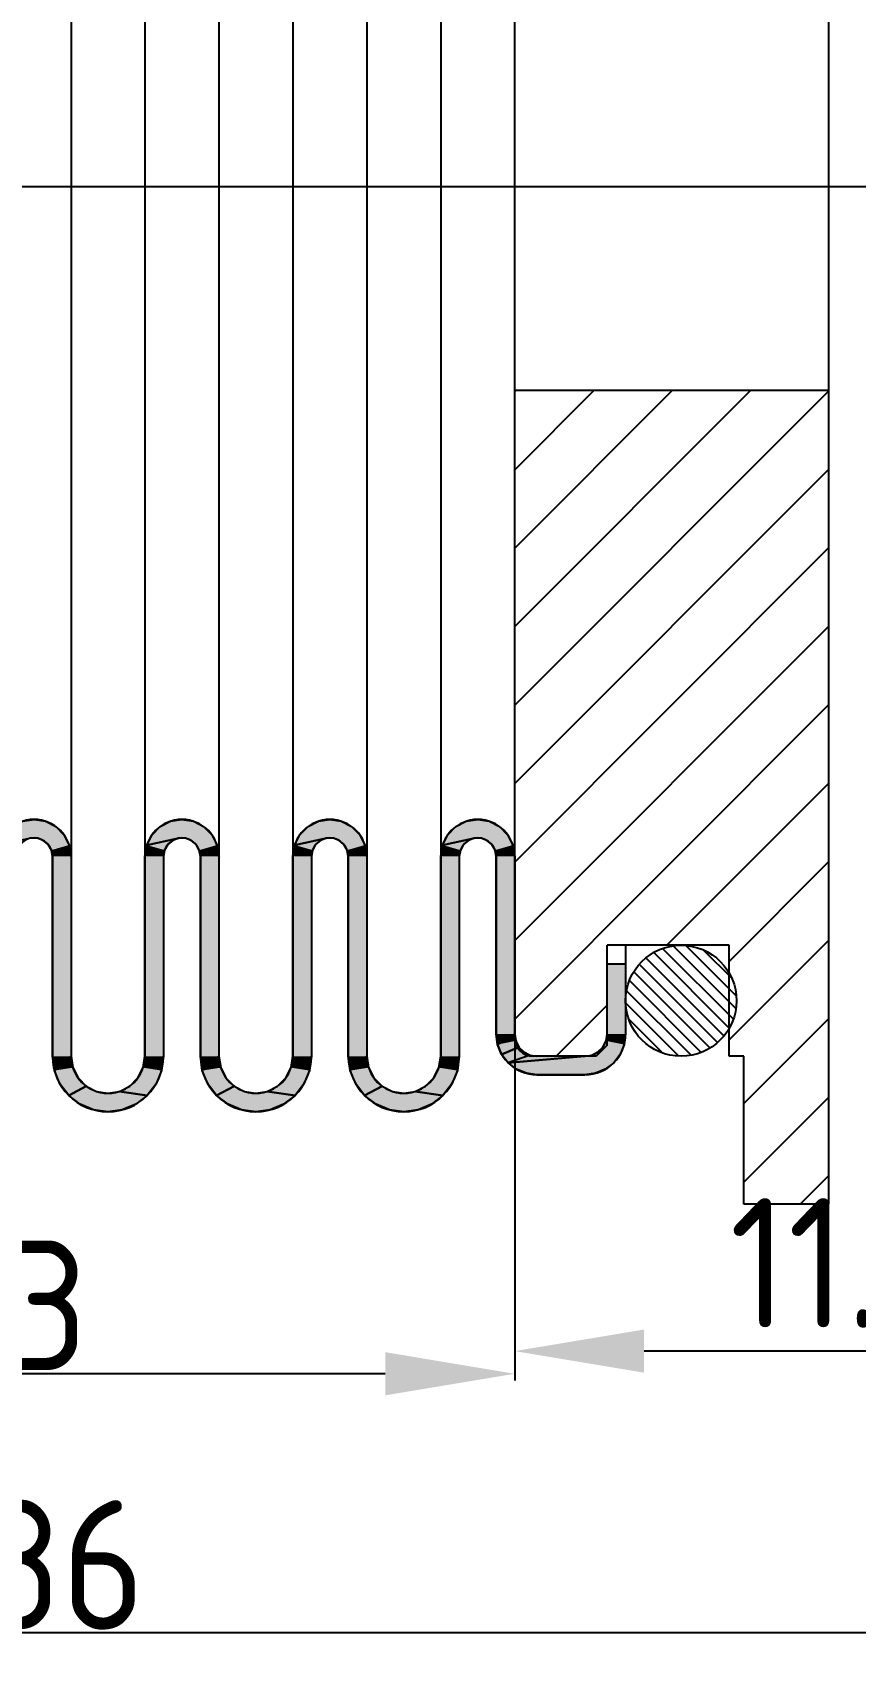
# Model space of a CAD drawing. Header units: millimetres. Extents: x -3388 to 4307, y 243 to 4457.
# Drawn here: x -3107.39 to -3085.12, y 629.45 to 673.29 of the extents above; entities that cross this region are included whole.
import ezdxf

# ---------------------------------------------------------------- set-up
doc = ezdxf.new("R2010")
doc.units = ezdxf.units.MM
doc.linetypes.add('CENTER', pattern=[50.8, 31.75, -6.35, 6.35, -6.35])
doc.layers.add('BEMASSUNGEN', color=7, linetype='Continuous')
doc.layers.add('DEFAULT_1', color=7, linetype='CENTER')
doc.styles.get("Standard").update_dxf_attribs({"font": 'geniso.shx'})
doc.dimstyles.new('DIMSTYLE_1', dxfattribs={"dimtxt": 3.5, "dimasz": 3.5, "dimexe": 0.18, "dimexo": 0.0625, "dimgap": 0.09, "dimtad": 1, "dimdec": 3, "dimlfac": 0.5, "dimdsep": 46, "dimtxsty": 'Standard', "dimcen": 0.09, "dimadec": 0, "dimazin": 0, "dimtp": 0.3, "dimtm": 0.3, "dimtfac": 1, "dimtdec": 3, "dimtofl": 0, "dimtmove": 0, "dimatfit": 3, "dimfxl": 1, "dimtolj": 1, "dimarcsym": 0})
doc.dimstyles.new('DIMSTYLE_2', dxfattribs={"dimtxt": 3.5, "dimasz": 3.5, "dimexe": 0.18, "dimexo": 0.0625, "dimgap": 0.09, "dimtad": 1, "dimdec": 3, "dimlfac": 0.5, "dimdsep": 46, "dimtxsty": 'Standard', "dimcen": 0.09, "dimadec": 0, "dimazin": 0, "dimtp": 0.2, "dimtm": 0.2, "dimtfac": 1, "dimtdec": 3, "dimtofl": 0, "dimtmove": 0, "dimatfit": 3, "dimfxl": 1, "dimtolj": 1, "dimarcsym": 0})
doc.dimstyles.new('DIMSTYLE_3', dxfattribs={"dimtxt": 3.5, "dimasz": 3.5, "dimexe": 0.18, "dimexo": 0.0625, "dimgap": 0.09, "dimtad": 1, "dimlfac": 0.5, "dimdsep": 46, "dimtxsty": 'Standard', "dimcen": 0.09, "dimadec": 0, "dimazin": 0, "dimtol": 1, "dimtp": 0.1, "dimtfac": 0.6, "dimtofl": 0, "dimtmove": 0, "dimatfit": 3, "dimfxl": 1, "dimtolj": 1, "dimarcsym": 0})

# ---------------------------------------------------------------- blocks, each defined once
blk = doc.blocks.new('*U70')
at = {"color": 2, "linetype": 'Continuous', "extrusion": (0, 0, -1)}
for points in [[(-133.117, 159.749), (-134.911, 159.465), (-132.56, 159.465)], [(-133.735, 159.847), (-134.353, 159.749), (-133.117, 159.749)], [(-134.353, 159.749), (-134.911, 159.465), (-133.117, 159.749)], [(-132.117, 159.023), (-133.562, 158.832), (-131.833, 158.465)], [(-132.56, 159.465), (-135.353, 159.023), (-132.117, 159.023)], [(-135.353, 159.023), (-133.562, 158.832), (-132.117, 159.023)], [(-134.911, 159.465), (-135.353, 159.023), (-132.56, 159.465)], [(-135.353, 159.023), (-133.909, 158.832), (-133.562, 158.832)], [(-135.353, 159.023), (-135.637, 158.465), (-133.909, 158.832)], [(-133.909, 158.832), (-135.637, 158.465), (-134.235, 158.713)], [(-134.235, 158.713), (-135.637, 158.465), (-134.501, 158.49)], [(-134.501, 158.49), (-135.637, 158.465), (-134.675, 158.189)], [(-135.637, 158.465), (-135.735, 157.847), (-134.675, 158.189)], [(-134.675, 158.189), (-135.735, 157.847), (-134.735, 157.847)], [(-134.735, 157.847), (-135.735, 147.047), (-134.735, 147.047)], [(-135.735, 157.847), (-135.735, 147.047), (-134.735, 157.847)], [(-135.735, 147.047), (-134.838, 146.271), (-134.735, 147.047)]]:
    blk.add_solid(points, dxfattribs=at)
blk = doc.blocks.new('*U71')
at = {"color": 2, "linetype": 'Continuous', "extrusion": (0, 0, -1)}
for points in [[(-141.117, 159.749), (-142.911, 159.465), (-140.56, 159.465)], [(-141.735, 159.847), (-142.353, 159.749), (-141.117, 159.749)], [(-142.353, 159.749), (-142.911, 159.465), (-141.117, 159.749)], [(-140.117, 159.023), (-141.562, 158.832), (-139.833, 158.465)], [(-140.56, 159.465), (-143.353, 159.023), (-140.117, 159.023)], [(-143.353, 159.023), (-141.562, 158.832), (-140.117, 159.023)], [(-142.911, 159.465), (-143.353, 159.023), (-140.56, 159.465)], [(-143.353, 159.023), (-141.909, 158.832), (-141.562, 158.832)], [(-143.353, 159.023), (-143.637, 158.465), (-141.909, 158.832)], [(-141.909, 158.832), (-143.637, 158.465), (-142.235, 158.713)], [(-142.235, 158.713), (-143.637, 158.465), (-142.501, 158.49)], [(-142.501, 158.49), (-143.637, 158.465), (-142.675, 158.189)], [(-143.637, 158.465), (-143.735, 157.847), (-142.675, 158.189)], [(-142.675, 158.189), (-143.735, 157.847), (-142.735, 157.847)], [(-142.735, 157.847), (-143.735, 147.047), (-142.735, 147.047)], [(-143.735, 157.847), (-143.735, 147.047), (-142.735, 157.847)], [(-143.735, 147.047), (-142.838, 146.271), (-142.735, 147.047)]]:
    blk.add_solid(points, dxfattribs=at)
blk = doc.blocks.new('*U72')
at = {"color": 2, "linetype": 'Continuous', "extrusion": (0, 0, -1)}
for points in [[(-149.117, 159.749), (-150.911, 159.465), (-148.56, 159.465)], [(-149.735, 159.847), (-150.353, 159.749), (-149.117, 159.749)], [(-150.353, 159.749), (-150.911, 159.465), (-149.117, 159.749)], [(-148.117, 159.023), (-149.562, 158.832), (-147.833, 158.465)], [(-148.56, 159.465), (-151.353, 159.023), (-148.117, 159.023)], [(-151.353, 159.023), (-149.562, 158.832), (-148.117, 159.023)], [(-150.911, 159.465), (-151.353, 159.023), (-148.56, 159.465)], [(-151.353, 159.023), (-149.909, 158.832), (-149.562, 158.832)], [(-151.353, 159.023), (-151.637, 158.465), (-149.909, 158.832)], [(-149.909, 158.832), (-151.637, 158.465), (-150.235, 158.713)], [(-150.235, 158.713), (-151.637, 158.465), (-150.501, 158.49)], [(-150.501, 158.49), (-151.637, 158.465), (-150.675, 158.189)], [(-151.637, 158.465), (-151.735, 157.847), (-150.675, 158.189)], [(-150.675, 158.189), (-151.735, 157.847), (-150.735, 157.847)], [(-150.735, 157.847), (-151.735, 147.047), (-150.735, 147.047)], [(-151.735, 157.847), (-151.735, 147.047), (-150.735, 157.847)], [(-151.735, 147.047), (-150.838, 146.271), (-150.735, 147.047)]]:
    blk.add_solid(points, dxfattribs=at)
blk = doc.blocks.new('*U73')
at = {"color": 2, "linetype": 'Continuous', "extrusion": (0, 0, -1)}
for points in [[(-157.117, 159.749), (-158.911, 159.465), (-156.56, 159.465)], [(-157.735, 159.847), (-158.353, 159.749), (-157.117, 159.749)], [(-158.353, 159.749), (-158.911, 159.465), (-157.117, 159.749)], [(-156.117, 159.023), (-157.562, 158.832), (-155.833, 158.465)], [(-156.56, 159.465), (-159.353, 159.023), (-156.117, 159.023)], [(-159.353, 159.023), (-157.562, 158.832), (-156.117, 159.023)], [(-158.911, 159.465), (-159.353, 159.023), (-156.56, 159.465)], [(-159.353, 159.023), (-157.909, 158.832), (-157.562, 158.832)], [(-159.353, 159.023), (-159.637, 158.465), (-157.909, 158.832)], [(-157.909, 158.832), (-159.637, 158.465), (-158.235, 158.713)], [(-158.235, 158.713), (-159.637, 158.465), (-158.501, 158.49)], [(-158.501, 158.49), (-159.637, 158.465), (-158.675, 158.189)], [(-159.637, 158.465), (-159.735, 157.847), (-158.675, 158.189)], [(-158.675, 158.189), (-159.735, 157.847), (-158.735, 157.847)], [(-158.735, 157.847), (-159.735, 148.247), (-158.735, 148.247)], [(-159.735, 157.847), (-159.735, 148.247), (-158.735, 157.847)], [(-159.735, 148.247), (-158.81, 147.678), (-158.735, 148.247)]]:
    blk.add_solid(points, dxfattribs=at)
blk = doc.blocks.new('*U78')
at = {"color": 2, "linetype": 'Continuous', "extrusion": (0, 0, -1)}
for points in [[(-141.562, 158.832), (-141.235, 158.713), (-139.833, 158.465)], [(-139.833, 158.465), (-140.796, 158.189), (-139.735, 157.847)], [(-140.796, 158.189), (-140.735, 157.847), (-139.735, 157.847)], [(-139.735, 157.847), (-140.735, 147.047), (-139.735, 147.047)], [(-140.735, 157.847), (-140.735, 147.047), (-139.735, 157.847)], [(-141.235, 158.713), (-140.969, 158.49), (-139.833, 158.465)], [(-140.969, 158.49), (-140.796, 158.189), (-139.833, 158.465)], [(-139.735, 147.047), (-140.633, 146.271), (-139.637, 146.429)], [(-140.735, 147.047), (-140.633, 146.271), (-139.735, 147.047)], [(-139.353, 145.871), (-140.333, 145.547), (-138.911, 145.429)], [(-139.637, 146.429), (-140.633, 146.271), (-139.353, 145.871)], [(-140.633, 146.271), (-140.333, 145.547), (-139.353, 145.871)], [(-138.911, 145.429), (-139.857, 144.926), (-138.353, 145.145)], [(-140.333, 145.547), (-139.857, 144.926), (-138.911, 145.429)]]:
    blk.add_solid(points, dxfattribs=at)
blk = doc.blocks.new('*U79')
at = {"color": 2, "linetype": 'Continuous', "extrusion": (0, 0, -1)}
for points in [[(-149.562, 158.832), (-149.235, 158.713), (-147.833, 158.465)], [(-147.833, 158.465), (-148.796, 158.189), (-147.735, 157.847)], [(-148.796, 158.189), (-148.735, 157.847), (-147.735, 157.847)], [(-147.735, 157.847), (-148.735, 147.047), (-147.735, 147.047)], [(-148.735, 157.847), (-148.735, 147.047), (-147.735, 157.847)], [(-149.235, 158.713), (-148.969, 158.49), (-147.833, 158.465)], [(-148.969, 158.49), (-148.796, 158.189), (-147.833, 158.465)], [(-147.735, 147.047), (-148.633, 146.271), (-147.637, 146.429)], [(-148.735, 147.047), (-148.633, 146.271), (-147.735, 147.047)], [(-147.353, 145.871), (-148.333, 145.547), (-146.911, 145.429)], [(-147.637, 146.429), (-148.633, 146.271), (-147.353, 145.871)], [(-148.633, 146.271), (-148.333, 145.547), (-147.353, 145.871)], [(-146.911, 145.429), (-147.857, 144.926), (-146.353, 145.145)], [(-148.333, 145.547), (-147.857, 144.926), (-146.911, 145.429)]]:
    blk.add_solid(points, dxfattribs=at)
blk = doc.blocks.new('*U80')
at = {"color": 2, "linetype": 'Continuous', "extrusion": (0, 0, -1)}
for points in [[(-157.562, 158.832), (-157.235, 158.713), (-155.833, 158.465)], [(-155.833, 158.465), (-156.796, 158.189), (-155.735, 157.847)], [(-156.796, 158.189), (-156.735, 157.847), (-155.735, 157.847)], [(-155.735, 157.847), (-156.735, 147.047), (-155.735, 147.047)], [(-156.735, 157.847), (-156.735, 147.047), (-155.735, 157.847)], [(-157.235, 158.713), (-156.969, 158.49), (-155.833, 158.465)], [(-156.969, 158.49), (-156.796, 158.189), (-155.833, 158.465)], [(-155.735, 147.047), (-156.633, 146.271), (-155.637, 146.429)], [(-156.735, 147.047), (-156.633, 146.271), (-155.735, 147.047)], [(-155.353, 145.871), (-156.333, 145.547), (-154.911, 145.429)], [(-155.637, 146.429), (-156.633, 146.271), (-155.353, 145.871)], [(-156.633, 146.271), (-156.333, 145.547), (-155.353, 145.871)], [(-154.911, 145.429), (-155.857, 144.926), (-154.353, 145.145)], [(-156.333, 145.547), (-155.857, 144.926), (-154.911, 145.429)]]:
    blk.add_solid(points, dxfattribs=at)
blk = doc.blocks.new('*U82')
at = {"color": 2, "linetype": 'Continuous', "extrusion": (0, 0, -1)}
for points in [[(-165.735, 148.247), (-164.735, 152.047), (-165.735, 152.047)], [(-164.735, 152.047), (-165.735, 148.247), (-164.735, 148.247)], [(-164.735, 148.247), (-165.66, 147.678), (-164.677, 147.876)], [(-165.735, 148.247), (-165.66, 147.678), (-164.735, 148.247)], [(-164.506, 147.542), (-165.441, 147.147), (-164.241, 147.276)], [(-164.677, 147.876), (-165.66, 147.678), (-164.506, 147.542)], [(-165.66, 147.678), (-165.441, 147.147), (-164.506, 147.542)], [(-163.535, 147.047), (-165.091, 146.691), (-159.38, 146.691)], [(-159.38, 146.691), (-164.635, 146.342), (-159.835, 146.342)], [(-165.091, 146.691), (-164.635, 146.342), (-159.38, 146.691)], [(-163.906, 147.106), (-165.091, 146.691), (-163.535, 147.047)], [(-164.241, 147.276), (-165.441, 147.147), (-163.906, 147.106)], [(-165.441, 147.147), (-165.091, 146.691), (-163.906, 147.106)], [(-159.835, 146.342), (-164.105, 146.122), (-160.366, 146.122)], [(-164.635, 146.342), (-164.105, 146.122), (-159.835, 146.342)], [(-160.366, 146.122), (-163.535, 146.047), (-160.935, 146.047)], [(-164.105, 146.122), (-163.535, 146.047), (-160.366, 146.122)]]:
    blk.add_solid(points, dxfattribs=at)
blk = doc.blocks.new('*U84')
at = {"color": 2, "linetype": 'Continuous', "extrusion": (0, 0, -1)}
for points in [[(-159.735, 148.247), (-159.794, 147.876), (-158.81, 147.678)], [(-159.794, 147.876), (-159.965, 147.542), (-158.81, 147.678)], [(-158.81, 147.678), (-159.965, 147.542), (-159.03, 147.147)]]:
    blk.add_solid(points, dxfattribs=at)
blk = doc.blocks.new('*U86')
at = {"color": 2, "linetype": 'Continuous', "extrusion": (0, 0, -1)}
for points in [[(-159.965, 147.542), (-160.23, 147.276), (-159.03, 147.147)], [(-160.23, 147.276), (-160.565, 147.106), (-159.03, 147.147)], [(-159.03, 147.147), (-160.565, 147.106), (-159.38, 146.691)]]:
    blk.add_solid(points, dxfattribs=at)
blk = doc.blocks.new('*U90')
at = {"color": 2, "linetype": 'Continuous', "extrusion": (0, 0, -1)}
for points in [[(-135.735, 147.047), (-135.833, 146.429), (-134.838, 146.271)], [(-135.833, 146.429), (-136.117, 145.871), (-134.838, 146.271)], [(-134.838, 146.271), (-136.117, 145.871), (-135.137, 145.547)], [(-136.117, 145.871), (-136.56, 145.429), (-135.137, 145.547)], [(-135.137, 145.547), (-136.56, 145.429), (-135.614, 144.926)]]:
    blk.add_solid(points, dxfattribs=at)
blk = doc.blocks.new('*U91')
at = {"color": 2, "linetype": 'Continuous', "extrusion": (0, 0, -1)}
for points in [[(-143.735, 147.047), (-143.833, 146.429), (-142.838, 146.271)], [(-143.833, 146.429), (-144.117, 145.871), (-142.838, 146.271)], [(-142.838, 146.271), (-144.117, 145.871), (-143.137, 145.547)], [(-144.117, 145.871), (-144.56, 145.429), (-143.137, 145.547)], [(-143.137, 145.547), (-144.56, 145.429), (-143.614, 144.926)]]:
    blk.add_solid(points, dxfattribs=at)
blk = doc.blocks.new('*U92')
at = {"color": 2, "linetype": 'Continuous', "extrusion": (0, 0, -1)}
for points in [[(-151.735, 147.047), (-151.833, 146.429), (-150.838, 146.271)], [(-151.833, 146.429), (-152.117, 145.871), (-150.838, 146.271)], [(-150.838, 146.271), (-152.117, 145.871), (-151.137, 145.547)], [(-152.117, 145.871), (-152.56, 145.429), (-151.137, 145.547)], [(-151.137, 145.547), (-152.56, 145.429), (-151.614, 144.926)]]:
    blk.add_solid(points, dxfattribs=at)
blk = doc.blocks.new('*U96')
at = {"color": 2, "linetype": 'Continuous', "extrusion": (0, 0, -1)}
for points in [[(-136.56, 145.429), (-137.117, 145.145), (-135.614, 144.926)], [(-137.117, 145.145), (-137.735, 145.047), (-135.614, 144.926)], [(-137.735, 145.047), (-139.857, 144.926), (-135.614, 144.926)], [(-135.614, 144.926), (-139.235, 144.449), (-136.235, 144.449)], [(-139.857, 144.926), (-139.235, 144.449), (-135.614, 144.926)], [(-138.353, 145.145), (-139.857, 144.926), (-137.735, 145.047)], [(-136.235, 144.449), (-138.512, 144.149), (-136.959, 144.149)], [(-139.235, 144.449), (-138.512, 144.149), (-136.235, 144.449)], [(-138.512, 144.149), (-137.735, 144.047), (-136.959, 144.149)]]:
    blk.add_solid(points, dxfattribs=at)
blk = doc.blocks.new('*U97')
at = {"color": 2, "linetype": 'Continuous', "extrusion": (0, 0, -1)}
for points in [[(-144.56, 145.429), (-145.117, 145.145), (-143.614, 144.926)], [(-145.117, 145.145), (-145.735, 145.047), (-143.614, 144.926)], [(-145.735, 145.047), (-147.857, 144.926), (-143.614, 144.926)], [(-143.614, 144.926), (-147.235, 144.449), (-144.235, 144.449)], [(-147.857, 144.926), (-147.235, 144.449), (-143.614, 144.926)], [(-146.353, 145.145), (-147.857, 144.926), (-145.735, 145.047)], [(-144.235, 144.449), (-146.512, 144.149), (-144.959, 144.149)], [(-147.235, 144.449), (-146.512, 144.149), (-144.235, 144.449)], [(-146.512, 144.149), (-145.735, 144.047), (-144.959, 144.149)]]:
    blk.add_solid(points, dxfattribs=at)
blk = doc.blocks.new('*U98')
at = {"color": 2, "linetype": 'Continuous', "extrusion": (0, 0, -1)}
for points in [[(-152.56, 145.429), (-153.117, 145.145), (-151.614, 144.926)], [(-153.117, 145.145), (-153.735, 145.047), (-151.614, 144.926)], [(-153.735, 145.047), (-155.857, 144.926), (-151.614, 144.926)], [(-151.614, 144.926), (-155.235, 144.449), (-152.235, 144.449)], [(-155.857, 144.926), (-155.235, 144.449), (-151.614, 144.926)], [(-154.353, 145.145), (-155.857, 144.926), (-153.735, 145.047)], [(-152.235, 144.449), (-154.512, 144.149), (-152.959, 144.149)], [(-155.235, 144.449), (-154.512, 144.149), (-152.235, 144.449)], [(-154.512, 144.149), (-153.735, 144.047), (-152.959, 144.149)]]:
    blk.add_solid(points, dxfattribs=at)
blk = doc.blocks.new('*D99')
at = {"layer": 'BEMASSUNGEN', "color": 0, "linetype": 'Continuous', "lineweight": -2, "transparency": 16777216}
for p, q in [((-3143.344, 685.038), (-3143.344, 629.851)), ((-3071.344, 642.058), (-3071.344, 629.851)), ((-3074.844, 630.031), (-3139.844, 630.031))]:
    blk.add_line(p, q, dxfattribs=at)
at = {"layer": 'BEMASSUNGEN', "color": 0, "linetype": 'Continuous', "transparency": 16777216}
for points in [[(-3139.844, 630.614), (-3139.844, 629.448), (-3143.344, 630.031)], [(-3074.844, 630.614), (-3074.844, 629.448), (-3071.344, 630.031)]]:
    blk.add_solid(points, dxfattribs=at)
at = {"layer": 'DEFPOINTS', "color": 0, "linetype": 'Continuous', "transparency": 16777216}
for p in [(-3143.344, 685.1), (-3071.344, 642.12), (-3143.344, 630.031)]:
    blk.add_point(p, dxfattribs=at)
at = {"layer": 'BEMASSUNGEN', "color": 0, "linetype": 'Continuous', "transparency": 16777216, "insert": (-3106.576, 631.871), "char_height": 3.5, "attachment_point": 5}
blk.add_mtext('\\A1;36', dxfattribs=at)
blk = doc.blocks.new('*D100')
at = {"layer": 'BEMASSUNGEN', "color": 0, "linetype": 'Continuous', "lineweight": -2, "transparency": 16777216}
for p, q in [((-3120.344, 654.058), (-3120.344, 636.857)), ((-3094.344, 646.058), (-3094.344, 636.857)), ((-3097.844, 637.037), (-3116.844, 637.037))]:
    blk.add_line(p, q, dxfattribs=at)
at = {"layer": 'BEMASSUNGEN', "color": 0, "linetype": 'Continuous', "transparency": 16777216}
for points in [[(-3116.844, 637.621), (-3116.844, 636.454), (-3120.344, 637.037)], [(-3097.844, 637.621), (-3097.844, 636.454), (-3094.344, 637.037)]]:
    blk.add_solid(points, dxfattribs=at)
at = {"layer": 'DEFPOINTS', "color": 0, "linetype": 'Continuous', "transparency": 16777216}
for p in [(-3120.344, 654.12), (-3094.344, 646.12), (-3120.344, 637.037)]:
    blk.add_point(p, dxfattribs=at)
at = {"layer": 'BEMASSUNGEN', "color": 0, "linetype": 'Continuous', "transparency": 16777216, "insert": (-3107.77, 638.877), "char_height": 3.5, "attachment_point": 5}
blk.add_mtext('\\A1;13', dxfattribs=at)
blk = doc.blocks.new('*D107')
at = {"layer": 'BEMASSUNGEN', "color": 0, "linetype": 'Continuous', "lineweight": -2, "transparency": 16777216}
for p, q in [((-3094.344, 644.739), (-3094.344, 637.47)), ((-3071.344, 641.558), (-3071.344, 637.47)), ((-3074.844, 637.65), (-3090.844, 637.65))]:
    blk.add_line(p, q, dxfattribs=at)
at = {"layer": 'BEMASSUNGEN', "color": 0, "linetype": 'Continuous', "transparency": 16777216}
for points in [[(-3090.844, 638.233), (-3090.844, 637.066), (-3094.344, 637.65)], [(-3074.844, 638.233), (-3074.844, 637.066), (-3071.344, 637.65)]]:
    blk.add_solid(points, dxfattribs=at)
at = {"layer": 'DEFPOINTS', "color": 0, "linetype": 'Continuous', "transparency": 16777216}
for p in [(-3094.344, 644.802), (-3071.344, 641.62), (-3094.344, 637.65)]:
    blk.add_point(p, dxfattribs=at)
at = {"layer": 'BEMASSUNGEN', "color": 0, "linetype": 'Continuous', "transparency": 16777216, "insert": (-3083.312, 640.034), "char_height": 3.5, "attachment_point": 5}
blk.add_mtext('\\A1;11.5{\\H2.1;\\S+0.1^  0;}', dxfattribs=at)

msp = doc.modelspace()

# ---------------------------------------------------------------- linework, layer by layer
at = {"color": 7, "linetype": 'Continuous'}
for p, q in [((-3085.84365, 641.62048), (-3085.84365, 696.62048)), ((-3106.34365, 692.62048), (-3106.34365, 645.62048)), ((-3104.34365, 692.62048), (-3104.34365, 645.62048)), ((-3102.34365, 692.62048), (-3102.34365, 645.62048)), ((-3100.34365, 692.62048), (-3100.34365, 645.62048)), ((-3098.34365, 692.62048), (-3098.34365, 645.62048)), ((-3096.34365, 692.62048), (-3096.34365, 645.62048)), ((-3094.34365, 646.12048), (-3094.34365, 692.12048)), ((-3094.34365, 663.62048), (-3085.84365, 663.62048)), ((-3106.84365, 651.02048), (-3106.84365, 645.62048)), ((-3103.84365, 651.02048), (-3103.84365, 645.62048)), ((-3102.84365, 651.02048), (-3102.84365, 645.62048)), ((-3099.84365, 651.02048), (-3099.84365, 645.62048)), ((-3098.84365, 651.02048), (-3098.84365, 645.62048)), ((-3095.84365, 651.02048), (-3095.84365, 645.62048)), ((-3094.84365, 651.02048), (-3094.84365, 646.22048)), ((-3088.54365, 648.62048), (-3091.84365, 648.62048)), ((-3091.84365, 645.92048), (-3091.84365, 648.62048)), ((-3091.34365, 648.62048), (-3091.34365, 646.22048)), ((-3088.54365, 645.62048), (-3088.54365, 648.62048)), ((-3091.84365, 648.12048), (-3091.34365, 648.12048)), ((-3091.84365, 645.92048), (-3092.14365, 645.62048)), ((-3092.14365, 645.62048), (-3093.84365, 645.62048)), ((-3088.14365, 645.62048), (-3088.54365, 645.62048)), ((-3088.14365, 641.62048), (-3088.14365, 645.62048)), ((-3093.74365, 645.12048), (-3092.44365, 645.12048)), ((-3085.84365, 641.62048), (-3088.14365, 641.62048))]:
    msp.add_line(p, q, dxfattribs=at)
at = {"color": 2, "linetype": 'Continuous'}
for p, q in [((-3094.34365, 663.595), (-3094.31817, 663.62048)), ((-3094.34365, 661.47368), (-3092.19685, 663.62048)), ((-3094.34365, 659.35236), (-3090.07553, 663.62048)), ((-3094.34365, 657.23104), (-3087.95421, 663.62048)), ((-3094.34365, 655.10972), (-3085.84365, 663.60972)), ((-3094.34365, 652.9884), (-3085.84365, 661.4884)), ((-3094.34365, 650.86708), (-3085.84365, 659.36708)), ((-3094.34365, 648.74576), (-3085.84365, 657.24576)), ((-3094.34365, 646.62444), (-3085.84365, 655.12444)), ((-3090.22628, 648.62048), (-3085.84365, 653.00312)), ((-3104.34365, 651.02048), (-3104.29471, 651.3295)), ((-3100.34365, 651.02048), (-3100.29471, 651.3295)), ((-3096.34365, 651.02048), (-3096.29471, 651.3295)), ((-3088.54365, 648.1818), (-3085.84365, 650.8818)), ((-3088.4375, 646.62907), (-3090.33507, 648.52663)), ((-3088.37061, 646.91572), (-3090.04841, 648.59353)), ((-3088.36212, 647.26079), (-3089.70334, 648.60201)), ((-3088.49253, 647.74476), (-3089.21938, 648.4716)), ((-3088.54365, 646.06048), (-3085.84365, 648.76048)), ((-3088.86556, 645.99646), (-3090.96767, 648.09857)), ((-3088.69285, 646.1773), (-3090.78683, 648.27129)), ((-3088.54106, 646.37907), (-3090.58507, 648.42308)), ((-3089.30861, 645.73241), (-3091.23173, 647.65552)), ((-3089.06561, 645.84296), (-3091.12117, 647.89852)), ((-3089.58438, 645.65462), (-3091.30952, 647.37976)), ((-3093.22628, 645.62048), (-3091.84365, 647.00312)), ((-3089.91291, 645.6296), (-3091.33453, 647.05122)), ((-3090.36261, 645.72575), (-3091.23839, 646.60152)), ((-3088.14365, 644.33916), (-3085.84365, 646.63916)), ((-3094.34365, 646.22048), (-3094.31428, 646.03507)), ((-3094.22906, 645.86781), (-3094.09632, 645.73507)), ((-3106.34365, 645.62048), (-3106.29471, 645.31147)), ((-3102.34365, 645.62048), (-3102.29471, 645.31147)), ((-3098.34365, 645.62048), (-3098.29471, 645.31147)), ((-3092.44365, 645.62048), (-3094.52147, 645.44267)), ((-3093.92906, 645.64985), (-3093.74365, 645.62048)), ((-3105.34365, 644.62048), (-3105.03463, 644.66943)), ((-3101.34365, 644.62048), (-3101.03463, 644.66943)), ((-3097.34365, 644.62048), (-3097.03463, 644.66943)), ((-3088.14365, 642.21784), (-3085.84365, 644.51784)), ((-3086.61968, 641.62048), (-3085.84365, 642.39652))]:
    msp.add_line(p, q, dxfattribs=at)
for points in [[(-3107.34365, 652.02048), (-3107.03463, 651.97154), (-3106.75586, 651.8295), (-3106.53463, 651.60827), (-3106.39259, 651.3295), (-3106.34365, 651.02048), (-3106.34365, 645.62048), (-3106.79254, 645.23225), (-3106.84365, 645.62048), (-3106.84365, 651.02048), (-3106.8738, 651.19149), (-3106.96063, 651.34188), (-3107.09365, 651.4535), (-3107.25683, 651.51289), (-3107.43047, 651.51289), (-3108.29471, 651.3295), (-3108.15267, 651.60827), (-3107.93143, 651.8295), (-3107.65267, 651.97154), (-3107.34365, 652.02048)], [(-3106.84365, 651.02048), (-3106.8738, 651.19149), (-3106.96063, 651.34188), (-3107.09365, 651.4535), (-3107.25683, 651.51289), (-3107.43047, 651.51289), (-3108.29471, 651.3295), (-3108.15267, 651.60827), (-3107.93143, 651.8295), (-3107.65267, 651.97154), (-3107.34365, 652.02048)], [(-3107.34365, 652.02048), (-3107.03463, 651.97154), (-3106.75586, 651.8295), (-3106.53463, 651.60827), (-3106.39259, 651.3295), (-3106.34365, 651.02048)], [(-3103.34365, 652.02048), (-3103.03463, 651.97154), (-3102.75586, 651.8295), (-3102.53463, 651.60827), (-3102.39259, 651.3295), (-3102.34365, 651.02048), (-3102.34365, 645.62048), (-3102.79254, 645.23225), (-3102.84365, 645.62048), (-3102.84365, 651.02048), (-3102.8738, 651.19149), (-3102.96063, 651.34188), (-3103.09365, 651.4535), (-3103.25683, 651.51289), (-3103.43047, 651.51289), (-3104.29471, 651.3295), (-3104.15267, 651.60827), (-3103.93143, 651.8295), (-3103.65267, 651.97154), (-3103.34365, 652.02048)], [(-3102.84365, 651.02048), (-3102.8738, 651.19149), (-3102.96063, 651.34188), (-3103.09365, 651.4535), (-3103.25683, 651.51289), (-3103.43047, 651.51289), (-3104.29471, 651.3295), (-3104.15267, 651.60827), (-3103.93143, 651.8295), (-3103.65267, 651.97154), (-3103.34365, 652.02048)], [(-3103.34365, 652.02048), (-3103.03463, 651.97154), (-3102.75586, 651.8295), (-3102.53463, 651.60827), (-3102.39259, 651.3295), (-3102.34365, 651.02048)], [(-3099.34365, 652.02048), (-3099.03463, 651.97154), (-3098.75586, 651.8295), (-3098.53463, 651.60827), (-3098.39259, 651.3295), (-3098.34365, 651.02048), (-3098.34365, 645.62048), (-3098.79254, 645.23225), (-3098.84365, 645.62048), (-3098.84365, 651.02048), (-3098.8738, 651.19149), (-3098.96063, 651.34188), (-3099.09365, 651.4535), (-3099.25683, 651.51289), (-3099.43047, 651.51289), (-3100.29471, 651.3295), (-3100.15267, 651.60827), (-3099.93143, 651.8295), (-3099.65267, 651.97154), (-3099.34365, 652.02048)], [(-3098.84365, 651.02048), (-3098.8738, 651.19149), (-3098.96063, 651.34188), (-3099.09365, 651.4535), (-3099.25683, 651.51289), (-3099.43047, 651.51289), (-3100.29471, 651.3295), (-3100.15267, 651.60827), (-3099.93143, 651.8295), (-3099.65267, 651.97154), (-3099.34365, 652.02048)], [(-3099.34365, 652.02048), (-3099.03463, 651.97154), (-3098.75586, 651.8295), (-3098.53463, 651.60827), (-3098.39259, 651.3295), (-3098.34365, 651.02048)], [(-3095.34365, 652.02048), (-3095.03463, 651.97154), (-3094.75586, 651.8295), (-3094.53463, 651.60827), (-3094.39259, 651.3295), (-3094.34365, 651.02048), (-3094.34365, 646.22048), (-3094.80617, 645.93578), (-3094.84365, 646.22048), (-3094.84365, 651.02048), (-3094.8738, 651.19149), (-3094.96063, 651.34188), (-3095.09365, 651.4535), (-3095.25683, 651.51289), (-3095.43047, 651.51289), (-3096.29471, 651.3295), (-3096.15267, 651.60827), (-3095.93143, 651.8295), (-3095.65267, 651.97154), (-3095.34365, 652.02048)], [(-3094.84365, 651.02048), (-3094.8738, 651.19149), (-3094.96063, 651.34188), (-3095.09365, 651.4535), (-3095.25683, 651.51289), (-3095.43047, 651.51289), (-3096.29471, 651.3295), (-3096.15267, 651.60827), (-3095.93143, 651.8295), (-3095.65267, 651.97154), (-3095.34365, 652.02048)], [(-3095.34365, 652.02048), (-3095.03463, 651.97154), (-3094.75586, 651.8295), (-3094.53463, 651.60827), (-3094.39259, 651.3295), (-3094.34365, 651.02048)], [(-3103.72667, 651.34188), (-3103.8135, 651.19149), (-3103.84365, 651.02048), (-3103.84365, 645.62048), (-3103.89476, 645.23225), (-3104.04461, 644.87048), (-3104.28299, 644.55982), (-3105.03463, 644.66943), (-3104.75586, 644.81147), (-3104.53463, 645.0327), (-3104.39259, 645.31147), (-3104.34365, 645.62048), (-3104.34365, 651.02048), (-3104.29471, 651.3295), (-3103.43047, 651.51289), (-3103.59365, 651.4535), (-3103.72667, 651.34188)], [(-3103.72667, 651.34188), (-3103.8135, 651.19149), (-3103.84365, 651.02048)], [(-3103.43047, 651.51289), (-3103.59365, 651.4535), (-3103.72667, 651.34188)], [(-3099.72667, 651.34188), (-3099.8135, 651.19149), (-3099.84365, 651.02048), (-3099.84365, 645.62048), (-3099.89476, 645.23225), (-3100.04461, 644.87048), (-3100.28299, 644.55982), (-3101.03463, 644.66943), (-3100.75586, 644.81147), (-3100.53463, 645.0327), (-3100.39259, 645.31147), (-3100.34365, 645.62048), (-3100.34365, 651.02048), (-3100.29471, 651.3295), (-3099.43047, 651.51289), (-3099.59365, 651.4535), (-3099.72667, 651.34188)], [(-3099.72667, 651.34188), (-3099.8135, 651.19149), (-3099.84365, 651.02048)], [(-3099.43047, 651.51289), (-3099.59365, 651.4535), (-3099.72667, 651.34188)], [(-3095.72667, 651.34188), (-3095.8135, 651.19149), (-3095.84365, 651.02048), (-3095.84365, 645.62048), (-3095.89476, 645.23225), (-3096.04461, 644.87048), (-3096.28299, 644.55982), (-3097.03463, 644.66943), (-3096.75586, 644.81147), (-3096.53463, 645.0327), (-3096.39259, 645.31147), (-3096.34365, 645.62048), (-3096.34365, 651.02048), (-3096.29471, 651.3295), (-3095.43047, 651.51289), (-3095.59365, 651.4535), (-3095.72667, 651.34188)], [(-3095.72667, 651.34188), (-3095.8135, 651.19149), (-3095.84365, 651.02048)], [(-3095.43047, 651.51289), (-3095.59365, 651.4535), (-3095.72667, 651.34188)], [(-3091.84365, 646.22048), (-3091.84365, 648.12048), (-3091.34365, 648.12048), (-3091.34365, 646.22048), (-3091.38113, 645.93578), (-3091.49102, 645.67048), (-3091.66583, 645.44267), (-3091.89365, 645.26785), (-3092.15895, 645.15796), (-3092.44365, 645.12048), (-3093.74365, 645.12048), (-3094.02835, 645.15796), (-3094.29365, 645.26785), (-3094.52147, 645.44267), (-3092.44365, 645.62048), (-3092.25824, 645.64985), (-3092.09098, 645.73507), (-3091.95824, 645.86781), (-3091.87302, 646.03507), (-3091.84365, 646.22048)], [(-3094.34365, 646.22048), (-3094.80617, 645.93578), (-3094.84365, 646.22048)], [(-3094.31428, 646.03507), (-3094.22906, 645.86781), (-3094.69628, 645.67048), (-3094.80617, 645.93578), (-3094.34365, 646.22048), (-3094.31428, 646.03507)], [(-3094.31428, 646.03507), (-3094.22906, 645.86781), (-3094.69628, 645.67048), (-3094.80617, 645.93578)], [(-3094.09632, 645.73507), (-3093.92906, 645.64985), (-3094.52147, 645.44267), (-3094.69628, 645.67048), (-3094.22906, 645.86781), (-3094.09632, 645.73507)], [(-3092.44365, 645.62048), (-3092.25824, 645.64985), (-3092.09098, 645.73507), (-3091.95824, 645.86781), (-3091.87302, 646.03507), (-3091.84365, 646.22048)], [(-3091.34365, 646.22048), (-3091.38113, 645.93578), (-3091.49102, 645.67048), (-3091.66583, 645.44267), (-3091.89365, 645.26785), (-3092.15895, 645.15796), (-3092.44365, 645.12048)], [(-3106.34365, 645.62048), (-3106.79254, 645.23225), (-3106.84365, 645.62048)], [(-3106.29471, 645.31147), (-3106.15267, 645.0327), (-3105.93143, 644.81147), (-3106.40431, 644.55982), (-3106.64269, 644.87048), (-3106.79254, 645.23225), (-3106.34365, 645.62048), (-3106.29471, 645.31147)], [(-3103.84365, 645.62048), (-3103.89476, 645.23225), (-3104.04461, 644.87048), (-3104.28299, 644.55982), (-3105.03463, 644.66943), (-3104.75586, 644.81147), (-3104.53463, 645.0327), (-3104.39259, 645.31147), (-3104.34365, 645.62048)], [(-3102.34365, 645.62048), (-3102.79254, 645.23225), (-3102.84365, 645.62048)], [(-3102.29471, 645.31147), (-3102.15267, 645.0327), (-3101.93143, 644.81147), (-3102.40431, 644.55982), (-3102.64269, 644.87048), (-3102.79254, 645.23225), (-3102.34365, 645.62048), (-3102.29471, 645.31147)], [(-3099.84365, 645.62048), (-3099.89476, 645.23225), (-3100.04461, 644.87048), (-3100.28299, 644.55982), (-3101.03463, 644.66943), (-3100.75586, 644.81147), (-3100.53463, 645.0327), (-3100.39259, 645.31147), (-3100.34365, 645.62048)], [(-3098.34365, 645.62048), (-3098.79254, 645.23225), (-3098.84365, 645.62048)], [(-3098.29471, 645.31147), (-3098.15267, 645.0327), (-3097.93143, 644.81147), (-3098.40431, 644.55982), (-3098.64269, 644.87048), (-3098.79254, 645.23225), (-3098.34365, 645.62048), (-3098.29471, 645.31147)], [(-3095.84365, 645.62048), (-3095.89476, 645.23225), (-3096.04461, 644.87048), (-3096.28299, 644.55982), (-3097.03463, 644.66943), (-3096.75586, 644.81147), (-3096.53463, 645.0327), (-3096.39259, 645.31147), (-3096.34365, 645.62048)], [(-3094.09632, 645.73507), (-3093.92906, 645.64985), (-3094.52147, 645.44267), (-3094.69628, 645.67048)], [(-3093.74365, 645.12048), (-3094.02835, 645.15796), (-3094.29365, 645.26785), (-3094.52147, 645.44267)], [(-3106.29471, 645.31147), (-3106.15267, 645.0327), (-3105.93143, 644.81147), (-3106.40431, 644.55982), (-3106.64269, 644.87048), (-3106.79254, 645.23225)], [(-3102.29471, 645.31147), (-3102.15267, 645.0327), (-3101.93143, 644.81147), (-3102.40431, 644.55982), (-3102.64269, 644.87048), (-3102.79254, 645.23225)], [(-3098.29471, 645.31147), (-3098.15267, 645.0327), (-3097.93143, 644.81147), (-3098.40431, 644.55982), (-3098.64269, 644.87048), (-3098.79254, 645.23225)], [(-3105.34365, 644.62048), (-3105.03463, 644.66943), (-3104.28299, 644.55982), (-3104.59365, 644.32144), (-3104.95542, 644.17159), (-3105.34365, 644.12048), (-3105.73188, 644.17159), (-3106.09365, 644.32144), (-3106.40431, 644.55982), (-3105.93143, 644.81147), (-3105.65267, 644.66943), (-3105.34365, 644.62048)], [(-3104.28299, 644.55982), (-3104.59365, 644.32144), (-3104.95542, 644.17159), (-3105.34365, 644.12048), (-3105.73188, 644.17159), (-3106.09365, 644.32144), (-3106.40431, 644.55982)], [(-3105.93143, 644.81147), (-3105.65267, 644.66943), (-3105.34365, 644.62048)], [(-3101.34365, 644.62048), (-3101.03463, 644.66943), (-3100.28299, 644.55982), (-3100.59365, 644.32144), (-3100.95542, 644.17159), (-3101.34365, 644.12048), (-3101.73188, 644.17159), (-3102.09365, 644.32144), (-3102.40431, 644.55982), (-3101.93143, 644.81147), (-3101.65267, 644.66943), (-3101.34365, 644.62048)], [(-3100.28299, 644.55982), (-3100.59365, 644.32144), (-3100.95542, 644.17159), (-3101.34365, 644.12048), (-3101.73188, 644.17159), (-3102.09365, 644.32144), (-3102.40431, 644.55982)], [(-3101.93143, 644.81147), (-3101.65267, 644.66943), (-3101.34365, 644.62048)], [(-3097.34365, 644.62048), (-3097.03463, 644.66943), (-3096.28299, 644.55982), (-3096.59365, 644.32144), (-3096.95542, 644.17159), (-3097.34365, 644.12048), (-3097.73188, 644.17159), (-3098.09365, 644.32144), (-3098.40431, 644.55982), (-3097.93143, 644.81147), (-3097.65267, 644.66943), (-3097.34365, 644.62048)], [(-3096.28299, 644.55982), (-3096.59365, 644.32144), (-3096.95542, 644.17159), (-3097.34365, 644.12048), (-3097.73188, 644.17159), (-3098.09365, 644.32144), (-3098.40431, 644.55982)], [(-3097.93143, 644.81147), (-3097.65267, 644.66943), (-3097.34365, 644.62048)]]:
    msp.add_lwpolyline(points, dxfattribs=at)
at = {"color": 7, "linetype": 'Continuous'}
msp.add_circle((-3089.84365, 647.12048), 1.5, dxfattribs=at)
for centre, radius, start, end in [((-3107.34365, 651.02048), 1, 0, 180), ((-3103.34365, 651.02048), 1, 0, 180), ((-3099.34365, 651.02048), 1, 0, 180), ((-3095.34365, 651.02048), 1, 0, 180), ((-3107.34365, 651.02048), 0.5, 0, 180), ((-3103.34365, 651.02048), 0.5, 0, 180), ((-3099.34365, 651.02048), 0.5, 0, 180), ((-3095.34365, 651.02048), 0.5, 0, 180), ((-3093.74365, 646.22048), 1.1, 180, 270), ((-3093.74365, 646.22048), 0.6, 180, 270), ((-3093.84365, 646.12048), 0.5, 180, 270), ((-3092.44365, 646.22048), 0.6, 270, 0), ((-3092.44365, 646.22048), 1.1, 270, 0), ((-3105.34365, 645.62048), 1.5, 180, 0), ((-3105.34365, 645.62048), 1, 180, 0), ((-3101.34365, 645.62048), 1.5, 180, 0), ((-3101.34365, 645.62048), 1, 180, 0), ((-3097.34365, 645.62048), 1.5, 180, 0), ((-3097.34365, 645.62048), 1, 180, 0)]:
    msp.add_arc(centre, radius, start, end, dxfattribs=at)
at = {"color": 2, "linetype": 'Continuous'}
msp.add_solid([(-3092.44365, 645.62048), (-3094.52147, 645.44267), (-3093.74365, 645.62048), (-3093.92906, 645.64985)], dxfattribs=at)
at = {"layer": 'DEFAULT_1', "color": 2, "linetype": 'CENTER'}
msp.add_line((-3080.73755, 669.12048), (-3144.34365, 669.12048), dxfattribs=at)

# ---------------------------------------------------------------- block references
at = {"color": 2, "linetype": 'Continuous', "xscale": 0.5, "yscale": 0.5, "zscale": 0.5}
for name in ['*U70', '*U71', '*U72', '*U73', '*U78', '*U79', '*U80', '*U82', '*U84', '*U86', '*U90', '*U91', '*U92', '*U96', '*U97', '*U98']:
    msp.add_blockref(name, (-3174.21132, 572.09698), dxfattribs=at)

# ---------------------------------------------------------------- dimensions: what is measured, and where the dimension line sits
at = {"layer": 'BEMASSUNGEN', "color": 2, "linetype": 'Continuous'}
for base, p1, p2, dimstyle, picture, middle in [((-3143.34365, 630.03113), (-3071.34365, 642.12048), (-3143.34365, 685.10047), 'DIMSTYLE_1', '*D99', (-3106.5763, 630.03113)), ((-3120.34365, 637.03727), (-3094.34365, 646.12048), (-3120.34365, 654.12048), 'DIMSTYLE_2', '*D100', (-3107.7699, 637.03727)), ((-3094.34365, 637.64977), (-3071.34365, 641.62048), (-3094.34365, 644.8015), 'DIMSTYLE_3', '*D107', (-3083.31237, 637.64977))]:
    dim = msp.add_linear_dim(base=base, p1=p1, p2=p2, angle=180, dimstyle=dimstyle, dxfattribs=at)
    dim.commit()
    dim.dimension.update_dxf_attribs({"geometry": picture, "text_midpoint": middle, "dimtype": 160})

doc.saveas('drawing.dxf')
